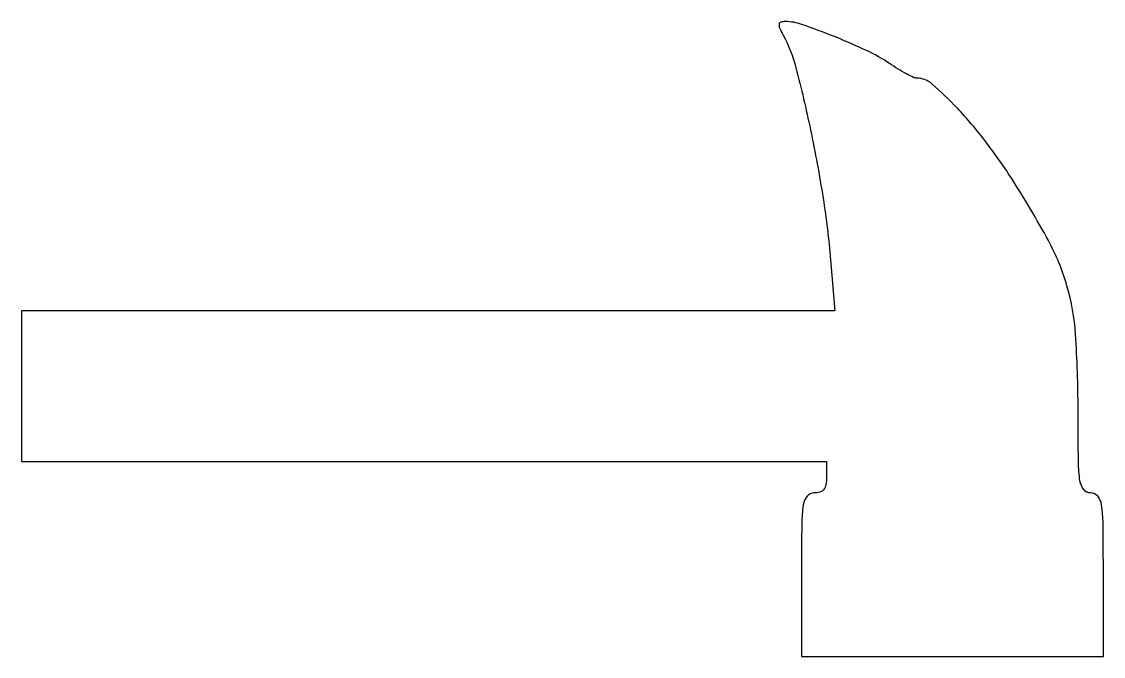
# Model space of a CAD drawing. Extents: x 0 to 172, y 0 to 101.
import ezdxf

# ---------------------------------------------------------------- set-up
doc = ezdxf.new("R2010")
doc.units = 0

msp = doc.modelspace()

# ---------------------------------------------------------------- linework, layer by layer
msp.add_lwpolyline([(121.074597, 98.860613, -0.059354), (123.11917, 93.633143, -0.011651), (125.432688, 83.794947, -0.012967), (127.434219, 72.902616, -0.01815), (128.613842, 63.078362), (129.287552, 55), (64.643776, 55), (0, 55), (0, 43), (0, 31), (64, 31), (128, 31), (128, 28.5, -0.044917), (127.893532, 27.317234, -0.124434), (127.55, 26.5625, -0.149477), (126.935258, 26.142566, -0.07578), (126, 26, 0.224251), (124.893213, 25.477318, 0.134742), (124.288462, 24.125, 0.035495), (124.04363, 21.134523, 0.002682), (124, 13), (124, 0), (148, 0), (172, 0), (172, 13, 0.002682), (171.95637, 21.134523, 0.035495), (171.711538, 24.125, 0.134742), (171.106787, 25.477318, 0.224251), (170, 26, -0.22711), (168.891219, 26.531019, -0.132247), (168.284748, 27.909232, -0.034832), (168.034623, 30.955088, -0.002625), (167.976143, 39.25, 0.016075), (167.569023, 51.237839, 0.053606), (166.213651, 58.984689, 0.055037), (163.262235, 66.159138, 0.017605), (157.369566, 76.091907, 0.021044), (153.195245, 82.029821, 0.025569), (148.783274, 87.205176, 0.023485), (144.747312, 91.093482, 0.181919), (142.33823, 92, -0.112474), (141.8206, 92.117932, -0.011609), (140.698118, 92.689855, -0.013985), (139.379523, 93.449069, -0.010743), (137.982135, 94.348441, 0.038598), (134.475221, 96.338696, 0.014249), (129.259112, 98.609151, 0.011811), (124.068148, 100.553735, 0.083898), (121.427304, 101, 0.072024), (120.720394, 100.89764, 0.287501), (120.443482, 100.584005, 0.145975), (120.517424, 100.002646, 0.018749)], format="xyb", close=True)

doc.saveas('drawing.dxf')
